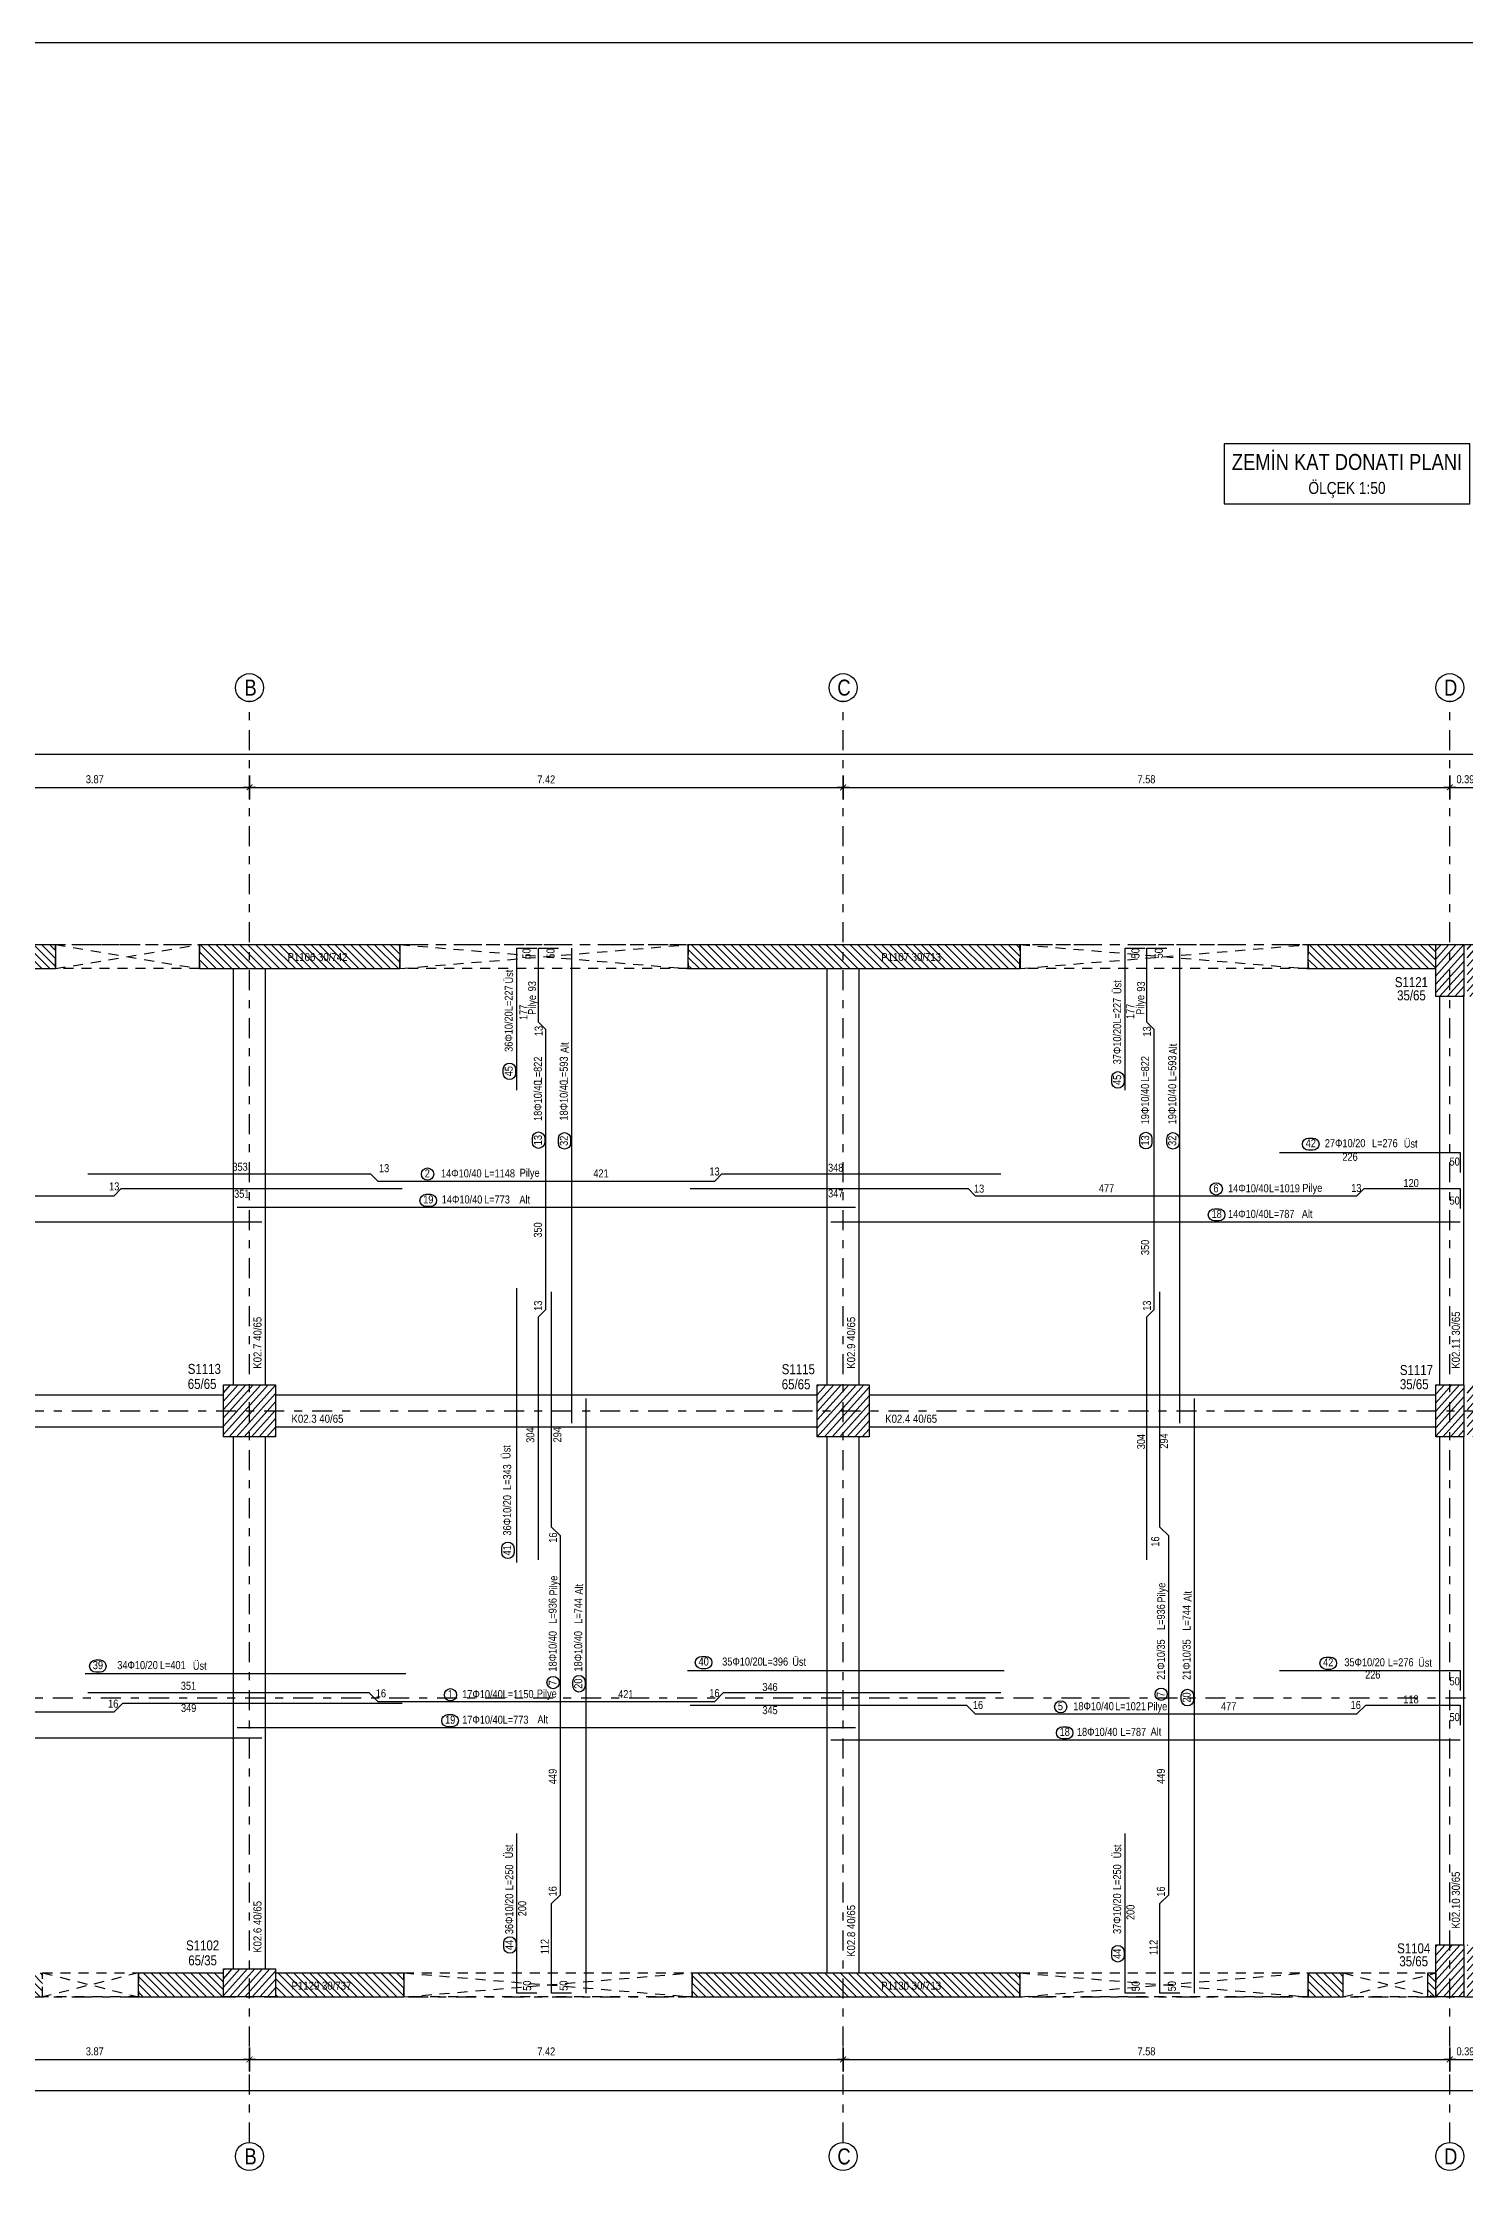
# Model space of a CAD drawing. Header units: metres. Extents: x 419734 to 420376, y 4564732 to 4565123.
# Drawn here: x 420057.03 to 420074.8, y 4565096.26 to 4565122.85 of the extents above; entities that cross this region are included whole.
import ezdxf
from ezdxf.enums import TextEntityAlignment as Align

# ---------------------------------------------------------------- set-up
doc = ezdxf.new("R2010")
doc.units = ezdxf.units.M
for name, pattern in [('CONTINUA', [0]), ('NASCOSTA', [0.375, 0.25, -0.125]), ('TRATTO-PUNTO', [1, 0.5, -0.25, 0, -0.25])]:
    doc.linetypes.add(name, pattern=pattern)
doc.layers.get('Defpoints').update_dxf_attribs({"color": 5})
for name, color, linetype in [("07-ENTITA' COPRENTE", 7, 'Continuous'), ('07-TITOLI', 4, 'CONTINUA'), ('SW_ASSI', 7, 'TRATTO-PUNTO'), ('SW_DIM', 33, 'Continuous'), ('SW_MAGRONE', 2, 'Continuous'), ('SW_SEZIONI-ARMATURA', 3, 'Continuous'), ('SW_SEZIONI_CARPENTERIA', 4, 'Continuous'), ('SW_SOTTILE_02', 1, 'Continuous'), ('SW_TESTI', 2, 'Continuous'), ('SW_TRATT_GRIGIO', 252, 'NASCOSTA'), ('SW_TRATTEGGIO_252', 252, 'Continuous'), ('SW_TXT_TESTI', 1, 'Continuous')]:
    doc.layers.add(name, color=color, linetype=linetype)
doc.styles.add('ITALFERR', font='romans.shx', dxfattribs={"width": 0.8})
doc.styles.add('SWS', font='ARIALN.TTF')
doc.dimstyles.new('DIM-SW-50_m', dxfattribs={"dimtxt": 0.1, "dimasz": 0.075, "dimexe": 0.125, "dimexo": 0.125, "dimgap": 0.05, "dimtad": 1, "dimzin": 1, "dimdsep": 46, "dimtxsty": 'SWS', "dimblk1": 'D', "dimblk2": 'D', "dimsah": 1, "dimcen": 0.0075, "dimdle": 0.0625, "dimse1": 1, "dimse2": 1, "dimclrd": 256, "dimclre": 256, "dimclrt": 256, "dimazin": 0, "dimtfac": 0.75, "dimtmove": 1, "dimatfit": 3, "dimldrblk": 'D', "dimfxl": 0.125, "dimtvp": 1.5, "dimtolj": 1, "dimtzin": 0, "dimarcsym": 0})

# ---------------------------------------------------------------- blocks, each defined once
blk = doc.blocks.new('*U369')
at = {"layer": 'SW_TESTI', "color": 3, "style": 'ITALFERR', "width": 0.8}
for tag, p in [('EVENTUALE_1', (0, -0.6)), ('EVENTUALE_2', (0, -1.25))]:
    blk.add_attdef(tag, text='', height=0.3, dxfattribs=at).set_placement(p, align=Align.CENTER)
at = {"layer": 'SW_TESTI', "color": 2, "style": 'ITALFERR', "width": 0.8}
blk.add_attdef('EVENTUALE_3', text='', height=0.3, dxfattribs=at).set_placement((0, -1.9), align=Align.CENTER)
at = {"color": 255}
blk.add_wipeout([(-3.067, 1.5), (-3.067, 0), (3.067, 0), (3.067, 1.5)], dxfattribs=at).dxf.layer = "07-ENTITA' COPRENTE"
at = {"layer": 'SW_SOTTILE_02', "ltscale": 0.02}
blk.add_lwpolyline([(-3.067, 0), (3.067, 0), (3.067, 1.5), (-3.067, 1.5)], close=True, dxfattribs=at)
at = {"layer": 'SW_TESTI', "color": 3, "style": 'ITALFERR', "width": 0.8}
blk.add_attdef('TITOLO', text='', height=0.4, dxfattribs=at).set_placement((0, 0.85), align=Align.CENTER)
at = {"layer": 'SW_TESTI', "color": 2, "style": 'ITALFERR', "width": 0.8}
blk.add_attdef('SCALA', text='', height=0.3, dxfattribs=at).set_placement((0, 0.25), align=Align.CENTER)
blk = doc.blocks.new('D')
for p, q in [((-1, 0), (1, 0)), ((0, 2), (0, -2))]:
    blk.add_line(p, q)
at = {"const_width": 0.141}
blk.add_lwpolyline([(0.48, 0.48), (-0.48, -0.48)], dxfattribs=at)
blk = doc.blocks.new('*D860')
at = {"layer": 'Defpoints', "color": 0, "ltscale": 0.5, "transparency": 16777216}
for p in [(420055.747, 4565097.647), (420059.612, 4565097.647), (420059.612, 4565097.647)]:
    blk.add_point(p, dxfattribs=at)
at = {"layer": 'SW_DIM', "lineweight": -2, "ltscale": 0.5, "transparency": 16777216}
blk.add_line((420055.822, 4565097.647), (420059.537, 4565097.647), dxfattribs=at)
at = {"layer": 'SW_DIM', "lineweight": -2, "ltscale": 0.5, "transparency": 16777216, "xscale": 0.075, "yscale": 0.075, "zscale": 0.075, "rotation": 180}
blk.add_blockref('D', (420055.747, 4565097.647), dxfattribs=at)
at = {"layer": 'SW_DIM', "lineweight": -2, "ltscale": 0.5, "transparency": 16777216, "xscale": 0.075, "yscale": 0.075, "zscale": 0.075}
blk.add_blockref('D', (420059.612, 4565097.647), dxfattribs=at)
at = {"layer": 'SW_DIM', "ltscale": 0.5, "transparency": 16777216, "insert": (420057.679, 4565097.748), "char_height": 0.1, "attachment_point": 5, "style": 'SWS'}
blk.add_mtext('\\A1;3.87', dxfattribs=at)
blk = doc.blocks.new('*D861')
at = {"layer": 'Defpoints', "color": 0, "ltscale": 0.5, "transparency": 16777216}
for p in [(420059.612, 4565097.647), (420067.029, 4565097.647), (420067.029, 4565097.647)]:
    blk.add_point(p, dxfattribs=at)
at = {"layer": 'SW_DIM', "lineweight": -2, "ltscale": 0.5, "transparency": 16777216}
blk.add_line((420059.687, 4565097.647), (420066.954, 4565097.647), dxfattribs=at)
at = {"layer": 'SW_DIM', "lineweight": -2, "ltscale": 0.5, "transparency": 16777216, "xscale": 0.075, "yscale": 0.075, "zscale": 0.075, "rotation": 180}
blk.add_blockref('D', (420059.612, 4565097.647), dxfattribs=at)
at = {"layer": 'SW_DIM', "lineweight": -2, "ltscale": 0.5, "transparency": 16777216, "xscale": 0.075, "yscale": 0.075, "zscale": 0.075}
blk.add_blockref('D', (420067.029, 4565097.647), dxfattribs=at)
at = {"layer": 'SW_DIM', "ltscale": 0.5, "transparency": 16777216, "insert": (420063.32, 4565097.747), "char_height": 0.1, "attachment_point": 5, "style": 'SWS'}
blk.add_mtext('\\A1;7.42', dxfattribs=at)
blk = doc.blocks.new('*D862')
at = {"layer": 'Defpoints', "color": 0, "ltscale": 0.5, "transparency": 16777216}
for p in [(420067.029, 4565097.647), (420074.609, 4565097.647), (420074.609, 4565097.647)]:
    blk.add_point(p, dxfattribs=at)
at = {"layer": 'SW_DIM', "lineweight": -2, "ltscale": 0.5, "transparency": 16777216}
blk.add_line((420067.104, 4565097.647), (420074.534, 4565097.647), dxfattribs=at)
at = {"layer": 'SW_DIM', "lineweight": -2, "ltscale": 0.5, "transparency": 16777216, "xscale": 0.075, "yscale": 0.075, "zscale": 0.075, "rotation": 180}
blk.add_blockref('D', (420067.029, 4565097.647), dxfattribs=at)
at = {"layer": 'SW_DIM', "lineweight": -2, "ltscale": 0.5, "transparency": 16777216, "xscale": 0.075, "yscale": 0.075, "zscale": 0.075}
blk.add_blockref('D', (420074.609, 4565097.647), dxfattribs=at)
at = {"layer": 'SW_DIM', "ltscale": 0.5, "transparency": 16777216, "insert": (420070.819, 4565097.748), "char_height": 0.1, "attachment_point": 5, "style": 'SWS'}
blk.add_mtext('\\A1;7.58', dxfattribs=at)
blk = doc.blocks.new('*D863')
at = {"layer": 'Defpoints', "color": 0, "ltscale": 0.5, "transparency": 16777216}
for p in [(420074.609, 4565097.647), (420074.999, 4565097.647), (420074.999, 4565097.647)]:
    blk.add_point(p, dxfattribs=at)
at = {"layer": 'SW_DIM', "lineweight": -2, "ltscale": 0.5, "transparency": 16777216}
blk.add_line((420074.684, 4565097.647), (420074.924, 4565097.647), dxfattribs=at)
at = {"layer": 'SW_DIM', "lineweight": -2, "ltscale": 0.5, "transparency": 16777216, "xscale": 0.075, "yscale": 0.075, "zscale": 0.075, "rotation": 180}
blk.add_blockref('D', (420074.609, 4565097.647), dxfattribs=at)
at = {"layer": 'SW_DIM', "lineweight": -2, "ltscale": 0.5, "transparency": 16777216, "xscale": 0.075, "yscale": 0.075, "zscale": 0.075}
blk.add_blockref('D', (420074.999, 4565097.647), dxfattribs=at)
at = {"layer": 'SW_DIM', "ltscale": 0.5, "transparency": 16777216, "insert": (420074.804, 4565097.748), "char_height": 0.1, "attachment_point": 5, "style": 'SWS'}
blk.add_mtext('\\A1;0.39', dxfattribs=at)
blk = doc.blocks.new('*D869')
at = {"layer": 'Defpoints', "color": 0, "ltscale": 0.5, "transparency": 16777216}
for p in [(420051.656, 4565097.647), (420100.129, 4565097.647), (420051.656, 4565097.253)]:
    blk.add_point(p, dxfattribs=at)
at = {"layer": 'SW_DIM', "lineweight": -2, "ltscale": 0.5, "transparency": 16777216}
blk.add_line((420100.054, 4565097.253), (420051.731, 4565097.253), dxfattribs=at)
at = {"layer": 'SW_DIM', "lineweight": -2, "ltscale": 0.5, "transparency": 16777216, "xscale": 0.075, "yscale": 0.075, "zscale": 0.075, "rotation": 180}
blk.add_blockref('D', (420051.656, 4565097.253), dxfattribs=at)
at = {"layer": 'SW_DIM', "lineweight": -2, "ltscale": 0.5, "transparency": 16777216, "xscale": 0.075, "yscale": 0.075, "zscale": 0.075}
blk.add_blockref('D', (420100.129, 4565097.253), dxfattribs=at)
at = {"layer": 'SW_DIM', "ltscale": 0.5, "transparency": 16777216, "insert": (420075.893, 4565097.354), "char_height": 0.1, "attachment_point": 5, "style": 'SWS'}
blk.add_mtext('\\A1;48.47', dxfattribs=at)
blk = doc.blocks.new('*D874')
at = {"layer": 'Defpoints', "color": 0, "ltscale": 0.5, "transparency": 16777216}
for p in [(420059.612, 4565113.544), (420059.612, 4565113.06), (420055.747, 4565111.579)]:
    blk.add_point(p, dxfattribs=at)
at = {"layer": 'SW_DIM', "lineweight": -2, "ltscale": 0.5, "transparency": 16777216}
blk.add_line((420055.822, 4565113.544), (420059.537, 4565113.544), dxfattribs=at)
at = {"layer": 'SW_DIM', "lineweight": -2, "ltscale": 0.5, "transparency": 16777216, "xscale": 0.075, "yscale": 0.075, "zscale": 0.075, "rotation": 180}
blk.add_blockref('D', (420055.747, 4565113.544), dxfattribs=at)
at = {"layer": 'SW_DIM', "lineweight": -2, "ltscale": 0.5, "transparency": 16777216, "xscale": 0.075, "yscale": 0.075, "zscale": 0.075}
blk.add_blockref('D', (420059.612, 4565113.544), dxfattribs=at)
at = {"layer": 'SW_DIM', "ltscale": 0.5, "transparency": 16777216, "insert": (420057.679, 4565113.645), "char_height": 0.1, "attachment_point": 5, "style": 'SWS'}
blk.add_mtext('\\A1;3.87', dxfattribs=at)
blk = doc.blocks.new('*D875')
at = {"layer": 'Defpoints', "color": 0, "ltscale": 0.5, "transparency": 16777216}
for p in [(420067.029, 4565113.544), (420059.612, 4565113.06), (420067.029, 4565113.108)]:
    blk.add_point(p, dxfattribs=at)
at = {"layer": 'SW_DIM', "lineweight": -2, "ltscale": 0.5, "transparency": 16777216}
blk.add_line((420059.687, 4565113.544), (420066.954, 4565113.544), dxfattribs=at)
at = {"layer": 'SW_DIM', "lineweight": -2, "ltscale": 0.5, "transparency": 16777216, "xscale": 0.075, "yscale": 0.075, "zscale": 0.075, "rotation": 180}
blk.add_blockref('D', (420059.612, 4565113.544), dxfattribs=at)
at = {"layer": 'SW_DIM', "lineweight": -2, "ltscale": 0.5, "transparency": 16777216, "xscale": 0.075, "yscale": 0.075, "zscale": 0.075}
blk.add_blockref('D', (420067.029, 4565113.544), dxfattribs=at)
at = {"layer": 'SW_DIM', "ltscale": 0.5, "transparency": 16777216, "insert": (420063.32, 4565113.644), "char_height": 0.1, "attachment_point": 5, "style": 'SWS'}
blk.add_mtext('\\A1;7.42', dxfattribs=at)
blk = doc.blocks.new('*D876')
at = {"layer": 'Defpoints', "color": 0, "ltscale": 0.5, "transparency": 16777216}
for p in [(420074.609, 4565113.544), (420067.029, 4565113.108), (420074.609, 4565113.116)]:
    blk.add_point(p, dxfattribs=at)
at = {"layer": 'SW_DIM', "lineweight": -2, "ltscale": 0.5, "transparency": 16777216}
blk.add_line((420067.104, 4565113.544), (420074.534, 4565113.544), dxfattribs=at)
at = {"layer": 'SW_DIM', "lineweight": -2, "ltscale": 0.5, "transparency": 16777216, "xscale": 0.075, "yscale": 0.075, "zscale": 0.075, "rotation": 180}
blk.add_blockref('D', (420067.029, 4565113.544), dxfattribs=at)
at = {"layer": 'SW_DIM', "lineweight": -2, "ltscale": 0.5, "transparency": 16777216, "xscale": 0.075, "yscale": 0.075, "zscale": 0.075}
blk.add_blockref('D', (420074.609, 4565113.544), dxfattribs=at)
at = {"layer": 'SW_DIM', "ltscale": 0.5, "transparency": 16777216, "insert": (420070.819, 4565113.645), "char_height": 0.1, "attachment_point": 5, "style": 'SWS'}
blk.add_mtext('\\A1;7.58', dxfattribs=at)
blk = doc.blocks.new('*D877')
at = {"layer": 'Defpoints', "color": 0, "ltscale": 0.5, "transparency": 16777216}
for p in [(420074.999, 4565113.544), (420074.609, 4565113.116), (420074.999, 4565113.131)]:
    blk.add_point(p, dxfattribs=at)
at = {"layer": 'SW_DIM', "lineweight": -2, "ltscale": 0.5, "transparency": 16777216}
blk.add_line((420074.684, 4565113.544), (420074.924, 4565113.544), dxfattribs=at)
at = {"layer": 'SW_DIM', "lineweight": -2, "ltscale": 0.5, "transparency": 16777216, "xscale": 0.075, "yscale": 0.075, "zscale": 0.075, "rotation": 180}
blk.add_blockref('D', (420074.609, 4565113.544), dxfattribs=at)
at = {"layer": 'SW_DIM', "lineweight": -2, "ltscale": 0.5, "transparency": 16777216, "xscale": 0.075, "yscale": 0.075, "zscale": 0.075}
blk.add_blockref('D', (420074.999, 4565113.544), dxfattribs=at)
at = {"layer": 'SW_DIM', "ltscale": 0.5, "transparency": 16777216, "insert": (420074.804, 4565113.645), "char_height": 0.1, "attachment_point": 5, "style": 'SWS'}
blk.add_mtext('\\A1;0.39', dxfattribs=at)
blk = doc.blocks.new('*D883')
at = {"layer": 'Defpoints', "color": 0, "ltscale": 0.5, "transparency": 16777216}
for p in [(420051.656, 4565113.957), (420051.656, 4565113.271), (420100.129, 4565113.271)]:
    blk.add_point(p, dxfattribs=at)
at = {"layer": 'SW_DIM', "lineweight": -2, "ltscale": 0.5, "transparency": 16777216}
blk.add_line((420100.054, 4565113.957), (420051.731, 4565113.957), dxfattribs=at)
at = {"layer": 'SW_DIM', "lineweight": -2, "ltscale": 0.5, "transparency": 16777216, "xscale": 0.075, "yscale": 0.075, "zscale": 0.075, "rotation": 180}
blk.add_blockref('D', (420051.656, 4565113.957), dxfattribs=at)
at = {"layer": 'SW_DIM', "lineweight": -2, "ltscale": 0.5, "transparency": 16777216, "xscale": 0.075, "yscale": 0.075, "zscale": 0.075}
blk.add_blockref('D', (420100.129, 4565113.957), dxfattribs=at)
at = {"layer": 'SW_DIM', "ltscale": 0.5, "transparency": 16777216, "insert": (420075.893, 4565114.058), "char_height": 0.1, "attachment_point": 5, "style": 'SWS'}
blk.add_mtext('\\A1;48.47', dxfattribs=at)

msp = doc.modelspace()

# ---------------------------------------------------------------- hatches: boundary and pattern name
at = {"layer": 'SW_TRATTEGGIO_252'}
h = msp.add_hatch(dxfattribs=at)
h.set_pattern_fill('_USER', color=256, scale=0.07, angle=228, pattern_type=0)
h.set_pattern_definition([(228, (420023.831146, 4565253.75507), (0.052020138, -0.046839142), [])])
h.paths.add_polyline_path([(420052.00641, 4565106.07883), (420051.65641, 4565106.07883), (420051.65641, 4565105.42883), (420052.00641, 4565105.42883)])
h.paths.add_polyline_path([(420059.28667, 4565105.42883), (420059.93667, 4565105.42883), (420059.93667, 4565106.07883), (420059.28667, 4565106.07883)])
h.paths.add_polyline_path([(420067.35409, 4565106.07883), (420066.70409, 4565106.07883), (420066.70409, 4565105.42883), (420067.35409, 4565105.42883)])
h.paths.add_polyline_path([(420074.78413, 4565106.07883), (420074.43413, 4565106.07883), (420074.43413, 4565105.42883), (420074.78413, 4565105.42883)])
h.paths.add_polyline_path([(420074.82413, 4565105.42883), (420075.17413, 4565105.42883), (420075.17413, 4565106.07883), (420074.82413, 4565106.07883)])
h.paths.add_polyline_path([(420075.17413, 4565111.57883), (420074.82413, 4565111.57883), (420074.82413, 4565110.92883), (420075.17413, 4565110.92883)])
h.paths.add_polyline_path([(420074.43413, 4565110.92883), (420074.78413, 4565110.92883), (420074.78413, 4565111.57883), (420074.43413, 4565111.57883)])
h.paths.add_polyline_path([(420075.17413, 4565099.07883), (420074.82413, 4565099.07883), (420074.82413, 4565098.42883), (420075.17413, 4565098.42883)])
h.paths.add_polyline_path([(420074.78413, 4565099.07883), (420074.43413, 4565099.07883), (420074.43413, 4565098.42883), (420074.78413, 4565098.42883)])
h.paths.add_polyline_path([(420059.93667, 4565098.77883), (420059.28667, 4565098.77883), (420059.28667, 4565098.42883), (420059.93667, 4565098.42883)])
h.paths.add_polyline_path([(420081.25413, 4565098.77883), (420080.60413, 4565098.77883), (420080.60413, 4565098.42883), (420081.25413, 4565098.42883)])
h = msp.add_hatch(dxfattribs=at)
h.set_pattern_fill('_USER', color=256, scale=0.07, angle=135, pattern_type=0)
h.set_pattern_definition([(135, (420023.831146, 4565253.75507), (-0.049497475, -0.049497475), [])])
h.paths.add_polyline_path([(420095.67913, 4565111.27883), (420096.55413, 4565111.27883), (420096.55413, 4565111.57883), (420095.27934, 4565111.57883), (420094.50413, 4565111.57883), (420094.50413, 4565111.27883), (420095.27934, 4565111.27883), (420095.37913, 4565111.27883), (420095.37913, 4565105.77883), (420091.12913, 4565105.77883), (420091.12913, 4565111.27883), (420092.10413, 4565111.27883), (420092.10413, 4565111.57883), (420090.72934, 4565111.57883), (420089.95413, 4565111.57883), (420089.95413, 4565111.27883), (420090.72934, 4565111.27883), (420090.82913, 4565111.27883), (420090.82913, 4565105.77883), (420086.57913, 4565105.77883), (420086.57913, 4565111.27883), (420087.55413, 4565111.27883), (420087.55413, 4565111.57883), (420086.17934, 4565111.57883), (420084.90413, 4565111.57883), (420084.90413, 4565111.27883), (420086.17934, 4565111.27883), (420086.27913, 4565111.27883), (420086.27913, 4565105.77883), (420081.02913, 4565105.77883), (420081.02913, 4565111.27883), (420082.50413, 4565111.27883), (420082.50413, 4565111.57883), (420080.62934, 4565111.57883), (420080.32913, 4565111.57883), (420080.32913, 4565111.27883), (420080.62934, 4565111.27883), (420080.72913, 4565111.27883), (420080.72913, 4565105.47883), (420086.57913, 4565105.47883), (420090.82913, 4565105.47883), (420091.12913, 4565105.47883), (420095.67913, 4565105.47883)])
h.paths.add_polyline_path([(420100.12913, 4565111.57883), (420098.95413, 4565111.57883), (420098.95413, 4565111.27883), (420099.82913, 4565111.27883), (420099.82913, 4565109.27883), (420100.12913, 4565109.27883)])
h.paths.add_polyline_path([(420100.12913, 4565106.07883), (420100.12913, 4565108.07883), (420099.82913, 4565108.07883), (420099.82913, 4565106.07883), (420099.82913, 4565101.92883), (420100.12913, 4565101.92883)])
h.paths.add_polyline_path([(420100.12913, 4565100.72883), (420099.82913, 4565100.72883), (420099.82913, 4565098.72883), (420099.32913, 4565098.72883), (420099.32913, 4565098.42883), (420100.12913, 4565098.42883)])
h.paths.add_polyline_path([(420096.92913, 4565098.72883), (420095.27934, 4565098.72883), (420094.02913, 4565098.72883), (420094.02913, 4565098.42883), (420095.27934, 4565098.42883), (420096.92913, 4565098.42883)])
h.paths.add_polyline_path([(420091.62913, 4565098.72883), (420090.72934, 4565098.72883), (420089.32913, 4565098.72883), (420089.32913, 4565098.42883), (420090.72934, 4565098.42883), (420091.62913, 4565098.42883)])
h.paths.add_polyline_path([(420088.12913, 4565098.72883), (420086.17934, 4565098.72883), (420085.87913, 4565098.72883), (420085.87913, 4565098.42883), (420086.17934, 4565098.42883), (420088.12913, 4565098.42883)])
h.paths.add_polyline_path([(420083.47913, 4565098.72883), (420082.82913, 4565098.72883), (420082.82913, 4565098.42883), (420083.47913, 4565098.42883)])
h.paths.add_polyline_path([(420081.62913, 4565098.72883), (420081.25413, 4565098.72883), (420081.25413, 4565098.42883), (420081.62913, 4565098.42883)])
h.paths.add_polyline_path([(420080.60413, 4565098.72883), (420080.32913, 4565098.72883), (420080.32913, 4565098.42883), (420080.60413, 4565098.42883)])
h.paths.add_polyline_path([(420077.92913, 4565098.72883), (420076.65313, 4565098.72883), (420076.65313, 4565098.42883), (420077.92913, 4565098.42883)])
h.paths.add_polyline_path([(420075.45313, 4565098.72883), (420075.17413, 4565098.72883), (420075.17413, 4565098.42883), (420075.45313, 4565098.42883)])
h.paths.add_polyline_path([(420074.43413, 4565098.72883), (420074.33413, 4565098.72883), (420074.33413, 4565098.42883), (420074.43413, 4565098.42883)])
h.paths.add_polyline_path([(420073.27413, 4565098.72883), (420072.8399, 4565098.72883), (420072.8399, 4565098.42883), (420073.27413, 4565098.42883)])
h.paths.add_polyline_path([(420069.2359, 4565098.72883), (420067.3043, 4565098.72883), (420065.14347, 4565098.72883), (420065.14347, 4565098.42883), (420067.3043, 4565098.42883), (420069.2359, 4565098.42883)])
h.paths.add_polyline_path([(420061.53947, 4565098.72883), (420059.93667, 4565098.72883), (420059.93667, 4565098.42883), (420061.53947, 4565098.42883)])
h.paths.add_polyline_path([(420059.28667, 4565098.72883), (420058.22675, 4565098.72883), (420058.22675, 4565098.42883), (420059.28667, 4565098.42883)])
h.paths.add_polyline_path([(420057.02675, 4565098.72883), (420056.02175, 4565098.72883), (420054.85641, 4565098.72883), (420054.85641, 4565098.42883), (420056.02175, 4565098.42883), (420057.02675, 4565098.42883)])
h.paths.add_polyline_path([(420052.45641, 4565098.72883), (420051.95641, 4565098.72883), (420051.95641, 4565100.72883), (420051.65641, 4565100.72883), (420051.65641, 4565098.42883), (420052.45641, 4565098.42883)])
h.paths.add_polyline_path([(420051.95641, 4565105.42883), (420051.65641, 4565105.42883), (420051.65641, 4565101.92883), (420051.95641, 4565101.92883)])
h.paths.add_polyline_path([(420051.95641, 4565108.07883), (420051.65641, 4565108.07883), (420051.65641, 4565106.07883), (420051.95641, 4565106.07883)])
h.paths.add_polyline_path([(420054.93641, 4565111.57883), (420051.65641, 4565111.57883), (420051.65641, 4565109.27883), (420051.95641, 4565109.27883), (420051.95641, 4565111.27883), (420054.93641, 4565111.27883)])
h.paths.add_polyline_path([(420057.18667, 4565111.57883), (420056.13641, 4565111.57883), (420056.13641, 4565111.27883), (420057.18667, 4565111.27883)])
h.paths.add_polyline_path([(420061.48967, 4565111.57883), (420059.88688, 4565111.57883), (420058.98667, 4565111.57883), (420058.98667, 4565111.27883), (420059.88688, 4565111.27883), (420061.48967, 4565111.27883)])
h.paths.add_polyline_path([(420069.2399, 4565111.57883), (420067.30409, 4565111.57883), (420065.09367, 4565111.57883), (420065.09367, 4565111.27883), (420067.30409, 4565111.27883), (420069.2399, 4565111.27883)])
h.paths.add_polyline_path([(420074.43413, 4565111.57883), (420072.8399, 4565111.57883), (420072.8399, 4565111.27883), (420074.43413, 4565111.27883)])
h.paths.add_polyline_path([(420076.07913, 4565111.57883), (420075.17413, 4565111.57883), (420075.17413, 4565111.27883), (420076.07913, 4565111.27883)])
h.paths.add_polyline_path([(420077.92913, 4565111.57883), (420077.27913, 4565111.57883), (420077.27913, 4565111.27883), (420077.92913, 4565111.27883)])
h.paths.add_polyline_path([(420056.13641, 4565111.57883), (420056.02175, 4565111.57883), (420056.02175, 4565111.27883), (420056.13641, 4565111.27883)])

# ---------------------------------------------------------------- linework, layer by layer
msp.add_line((419805.79921, 4565122.85209), (420103.04921, 4565122.85209))
at = {"layer": 'SW_ASSI', "ltscale": 0.5}
for points in [[(420059.61167, 4565096.60991), (420059.61167, 4565114.61539)], [(420067.02909, 4565096.60991), (420067.02909, 4565114.61539)], [(420074.60913, 4565096.60991), (420074.60913, 4565114.61539)], [(420046.59444, 4565111.57883), (420101.08148, 4565111.57883)], [(420046.59444, 4565105.75383), (420101.08148, 4565105.75383)], [(420046.59444, 4565098.42883), (420101.08148, 4565098.42883)]]:
    msp.add_lwpolyline(points, dxfattribs=at)
at = {"layer": 'SW_ASSI', "color": 8, "ltscale": 0.5}
msp.add_lwpolyline([(420051.15641, 4565102.16633), (420100.62913, 4565102.16633)], dxfattribs=at)
at = {"layer": 'SW_MAGRONE'}
for points in [[(420056.02175, 4565111.57883), (420057.18667, 4565111.57883)], [(420057.18667, 4565111.57883), (420057.18667, 4565111.27883)], [(420058.98667, 4565111.57883), (420061.48967, 4565111.57883)], [(420058.98667, 4565111.27883), (420058.98667, 4565111.57883)], [(420061.48967, 4565111.57883), (420061.48967, 4565111.27883)], [(420065.09367, 4565111.57883), (420069.2399, 4565111.57883)], [(420065.09367, 4565111.27883), (420065.09367, 4565111.57883)], [(420069.2399, 4565111.57883), (420069.2399, 4565111.27883)], [(420072.8399, 4565111.57883), (420074.43413, 4565111.57883)], [(420072.8399, 4565111.27883), (420072.8399, 4565111.57883)], [(420056.02175, 4565111.27883), (420057.18667, 4565111.27883)], [(420058.98667, 4565111.27883), (420061.48967, 4565111.27883)], [(420059.41167, 4565106.07883), (420059.41167, 4565111.27883)], [(420059.81167, 4565106.07883), (420059.81167, 4565111.27883)], [(420065.09367, 4565111.27883), (420069.2399, 4565111.27883)], [(420066.82909, 4565106.07883), (420066.82909, 4565111.27883)], [(420067.22909, 4565106.07883), (420067.22909, 4565111.27883)], [(420072.8399, 4565111.27883), (420074.43413, 4565111.27883)], [(420074.48413, 4565106.07883), (420074.48413, 4565110.92883)], [(420074.78413, 4565106.07883), (420074.78413, 4565110.92883)], [(420052.00641, 4565105.95383), (420059.28667, 4565105.95383)], [(420059.93667, 4565105.95383), (420066.70409, 4565105.95383)], [(420067.35409, 4565105.95383), (420074.43413, 4565105.95383)], [(420052.00641, 4565105.55383), (420059.28667, 4565105.55383)], [(420059.41167, 4565098.77883), (420059.41167, 4565105.42883)], [(420059.81167, 4565098.77883), (420059.81167, 4565105.42883)], [(420059.93667, 4565105.55383), (420066.70409, 4565105.55383)], [(420066.82909, 4565098.72883), (420066.82909, 4565105.42883)], [(420067.22909, 4565098.72883), (420067.22909, 4565105.42883)], [(420067.35409, 4565105.55383), (420074.43413, 4565105.55383)], [(420074.48413, 4565099.07883), (420074.48413, 4565105.42883)], [(420074.78413, 4565099.07883), (420074.78413, 4565105.42883)], [(420058.22675, 4565098.72883), (420059.28667, 4565098.72883)], [(420058.22675, 4565098.42883), (420058.22675, 4565098.72883)], [(420059.93667, 4565098.72883), (420061.53947, 4565098.72883)], [(420061.53947, 4565098.72883), (420061.53947, 4565098.42883)], [(420065.14347, 4565098.72883), (420069.2359, 4565098.72883)], [(420065.14347, 4565098.42883), (420065.14347, 4565098.72883)], [(420069.2359, 4565098.72883), (420069.2359, 4565098.42883)], [(420072.8399, 4565098.72883), (420073.27413, 4565098.72883)], [(420072.8399, 4565098.42883), (420072.8399, 4565098.72883)], [(420073.27413, 4565098.72883), (420073.27413, 4565098.42883)], [(420074.33413, 4565098.72883), (420074.43413, 4565098.72883)], [(420074.33413, 4565098.42883), (420074.33413, 4565098.72883)], [(420058.22675, 4565098.42883), (420059.28667, 4565098.42883)], [(420059.93667, 4565098.42883), (420061.53947, 4565098.42883)], [(420065.14347, 4565098.42883), (420069.2359, 4565098.42883)], [(420072.8399, 4565098.42883), (420073.27413, 4565098.42883)], [(420074.33413, 4565098.42883), (420074.43413, 4565098.42883)]]:
    msp.add_lwpolyline(points, dxfattribs=at)
at = {"layer": 'SW_SEZIONI-ARMATURA'}
for points in [[(420062.95358, 4565109.76008), (420062.95358, 4565111.53383), (420063.20358, 4565111.53383)], [(420063.22338, 4565103.89258), (420063.22338, 4565106.92883), (420063.31338, 4565107.01883), (420063.31338, 4565110.51811), (420063.22338, 4565110.60811), (420063.22338, 4565111.53383), (420063.47338, 4565111.53383)], [(420063.63738, 4565105.59883), (420063.63738, 4565111.53383)], [(420070.55356, 4565109.76008), (420070.55356, 4565111.53383), (420070.80356, 4565111.53383)], [(420070.82336, 4565103.89258), (420070.82336, 4565106.92883), (420070.91336, 4565107.01883), (420070.91336, 4565110.51811), (420070.82336, 4565110.60811), (420070.82336, 4565111.53383), (420071.07336, 4565111.53383)], [(420071.23736, 4565105.59883), (420071.23736, 4565111.53383)], [(420072.48287, 4565108.98313), (420074.73913, 4565108.98313), (420074.73913, 4565108.73313)], [(420051.70141, 4565108.28033), (420051.70141, 4565108.53033), (420052.93145, 4565108.53033), (420053.02145, 4565108.44033), (420057.92062, 4565108.44033), (420058.01062, 4565108.53033), (420061.52103, 4565108.53033)], [(420057.59285, 4565108.71333), (420061.12515, 4565108.71333), (420061.21515, 4565108.62333), (420065.42561, 4565108.62333), (420065.51561, 4565108.71333), (420068.99785, 4565108.71333)], [(420065.11974, 4565108.53033), (420068.5901, 4565108.53033), (420068.6801, 4565108.44033), (420073.4477, 4565108.44033), (420073.5377, 4565108.53033), (420074.73913, 4565108.53033), (420074.73913, 4565108.28033)], [(420059.45667, 4565108.29933), (420067.18409, 4565108.29933)], [(420051.70141, 4565108.11633), (420059.76667, 4565108.11633)], [(420066.87409, 4565108.11633), (420074.73913, 4565108.11633)], [(420062.95358, 4565103.85758), (420062.95358, 4565107.28508)], [(420063.63638, 4565098.47383), (420063.38638, 4565098.47383), (420063.38638, 4565099.59383), (420063.49638, 4565099.70383), (420063.49638, 4565104.18883), (420063.38638, 4565104.29883), (420063.38638, 4565107.24008)], [(420071.23636, 4565098.47383), (420070.98636, 4565098.47383), (420070.98636, 4565099.59383), (420071.09636, 4565099.70383), (420071.09636, 4565104.18883), (420070.98636, 4565104.29883), (420070.98636, 4565107.24008)], [(420063.82038, 4565098.47383), (420063.82038, 4565105.90883)], [(420071.42036, 4565098.47383), (420071.42036, 4565105.90883)], [(420057.55785, 4565102.47063), (420061.56603, 4565102.47063)], [(420065.08474, 4565102.50813), (420069.04285, 4565102.50813)], [(420072.48287, 4565102.50813), (420074.73913, 4565102.50813), (420074.73913, 4565102.25813)], [(420057.59285, 4565102.23083), (420061.10515, 4565102.23083), (420061.21515, 4565102.12083), (420065.42561, 4565102.12083), (420065.53561, 4565102.23083), (420068.99785, 4565102.23083)], [(420051.70141, 4565101.85033), (420051.70141, 4565102.10033), (420052.91145, 4565102.10033), (420053.02145, 4565101.99033), (420057.92062, 4565101.99033), (420058.03062, 4565102.10033), (420061.52103, 4565102.10033)], [(420065.11974, 4565102.07533), (420068.5701, 4565102.07533), (420068.6801, 4565101.96533), (420073.4477, 4565101.96533), (420073.5577, 4565102.07533), (420074.73913, 4565102.07533), (420074.73913, 4565101.82533)], [(420051.70141, 4565101.66633), (420059.76667, 4565101.66633)], [(420059.45667, 4565101.79683), (420067.18409, 4565101.79683)], [(420066.87409, 4565101.64133), (420074.73913, 4565101.64133)], [(420063.20358, 4565098.47383), (420062.95358, 4565098.47383), (420062.95358, 4565100.47008)], [(420070.80356, 4565098.47383), (420070.55356, 4565098.47383), (420070.55356, 4565100.47008)]]:
    msp.add_lwpolyline(points, dxfattribs=at)
at = {"layer": 'SW_SEZIONI_CARPENTERIA'}
for points in [[(420074.43413, 4565110.92883), (420074.43413, 4565111.57883)], [(420074.43413, 4565111.57883), (420074.78413, 4565111.57883)], [(420074.78413, 4565111.57883), (420074.78413, 4565110.92883)], [(420074.78413, 4565110.92883), (420074.43413, 4565110.92883)], [(420059.28667, 4565106.07883), (420059.93667, 4565106.07883)], [(420059.28667, 4565105.42883), (420059.28667, 4565106.07883)], [(420059.93667, 4565106.07883), (420059.93667, 4565105.42883)], [(420066.70409, 4565106.07883), (420067.35409, 4565106.07883)], [(420066.70409, 4565105.42883), (420066.70409, 4565106.07883)], [(420067.35409, 4565106.07883), (420067.35409, 4565105.42883)], [(420074.43413, 4565105.42883), (420074.43413, 4565106.07883)], [(420074.43413, 4565106.07883), (420074.78413, 4565106.07883)], [(420074.78413, 4565106.07883), (420074.78413, 4565105.42883)], [(420059.93667, 4565105.42883), (420059.28667, 4565105.42883)], [(420067.35409, 4565105.42883), (420066.70409, 4565105.42883)], [(420074.78413, 4565105.42883), (420074.43413, 4565105.42883)], [(420074.43413, 4565098.42883), (420074.43413, 4565099.07883)], [(420074.43413, 4565099.07883), (420074.78413, 4565099.07883)], [(420074.78413, 4565099.07883), (420074.78413, 4565098.42883)], [(420059.28667, 4565098.42883), (420059.28667, 4565098.77883)], [(420059.28667, 4565098.77883), (420059.93667, 4565098.77883)], [(420059.93667, 4565098.77883), (420059.93667, 4565098.42883)], [(420059.93667, 4565098.42883), (420059.28667, 4565098.42883)], [(420074.78413, 4565098.42883), (420074.43413, 4565098.42883)]]:
    msp.add_lwpolyline(points, dxfattribs=at)
at = {"layer": 'SW_TRATT_GRIGIO', "ltscale": 0.5}
for points in [[(420057.18667, 4565111.27883), (420058.98667, 4565111.57883)], [(420057.18667, 4565111.57883), (420058.98667, 4565111.27883)], [(420061.48967, 4565111.27883), (420065.09367, 4565111.57883)], [(420061.48967, 4565111.57883), (420065.09367, 4565111.27883)], [(420069.2359, 4565111.27883), (420072.8399, 4565111.57883)], [(420069.2359, 4565111.57883), (420072.8399, 4565111.27883)], [(420058.22675, 4565098.72883), (420057.02675, 4565098.42883)], [(420057.02675, 4565098.72883), (420058.22675, 4565098.42883)], [(420061.53947, 4565098.42883), (420065.14347, 4565098.72883)], [(420061.53947, 4565098.72883), (420065.14347, 4565098.42883)], [(420069.2359, 4565098.42883), (420072.8399, 4565098.72883)], [(420069.2359, 4565098.72883), (420072.8399, 4565098.42883)], [(420073.27463, 4565098.42883), (420074.43413, 4565098.72883)], [(420073.27463, 4565098.72883), (420074.43413, 4565098.42883)]]:
    msp.add_lwpolyline(points, dxfattribs=at)
for points in [[(420057.18667, 4565111.57883), (420058.98667, 4565111.57883), (420058.98667, 4565111.27883), (420057.18667, 4565111.27883)], [(420061.48967, 4565111.57883), (420065.09367, 4565111.57883), (420065.09367, 4565111.27883), (420061.48967, 4565111.27883)], [(420069.2359, 4565111.57883), (420072.8399, 4565111.57883), (420072.8399, 4565111.27883), (420069.2359, 4565111.27883)], [(420057.02675, 4565098.72883), (420058.22675, 4565098.72883), (420058.22675, 4565098.42883), (420057.02675, 4565098.42883)], [(420061.53947, 4565098.72883), (420065.14347, 4565098.72883), (420065.14347, 4565098.42883), (420061.53947, 4565098.42883)], [(420069.2359, 4565098.72883), (420072.8399, 4565098.72883), (420072.8399, 4565098.42883), (420069.2359, 4565098.42883)], [(420073.27463, 4565098.72883), (420074.43413, 4565098.72883), (420074.43413, 4565098.42883), (420073.27463, 4565098.42883)]]:
    msp.add_lwpolyline(points, close=True, dxfattribs=at)
at = {"layer": 'SW_TXT_TESTI'}
for points in [[(420062.78341, 4565109.96901), (420062.78341, 4565110.02301, -1), (420062.93641, 4565110.02301), (420062.93641, 4565109.96901, -1)], [(420070.38568, 4565109.86106), (420070.38568, 4565109.91506, -1), (420070.53868, 4565109.91506), (420070.53868, 4565109.86106, -1)], [(420063.14782, 4565109.10822), (420063.14782, 4565109.16222, -1), (420063.30082, 4565109.16222), (420063.30082, 4565109.10822, -1)], [(420063.47182, 4565109.09972), (420063.47182, 4565109.15372, -1), (420063.62482, 4565109.15372), (420063.62482, 4565109.09972, -1)], [(420070.73462, 4565109.10352), (420070.73462, 4565109.15752, -1), (420070.88762, 4565109.15752), (420070.88762, 4565109.10352, -1)], [(420071.07378, 4565109.09972), (420071.07378, 4565109.15372, -1), (420071.22678, 4565109.15372), (420071.22678, 4565109.09972, -1)], [(420072.8447, 4565109.16187), (420072.8987, 4565109.16187, -1), (420072.8987, 4565109.00887), (420072.8447, 4565109.00887, -1)], [(420061.81853, 4565108.45879), (420061.87253, 4565108.45879, -1), (420061.87253, 4565108.30579), (420061.81853, 4565108.30579, -1)], [(420071.66829, 4565108.27826), (420071.72229, 4565108.27826, -1), (420071.72229, 4565108.12526), (420071.66829, 4565108.12526, -1)], [(420062.76428, 4565103.98202), (420062.76428, 4565104.03602, -1), (420062.91728, 4565104.03602), (420062.91728, 4565103.98202, -1)], [(420065.25882, 4565102.68337), (420065.31282, 4565102.68337, -1), (420065.31282, 4565102.53037), (420065.25882, 4565102.53037, -1)], [(420073.06268, 4565102.6748), (420073.11668, 4565102.6748, -1), (420073.11668, 4565102.5218), (420073.06268, 4565102.5218, -1)], [(420057.69052, 4565102.63947), (420057.74452, 4565102.63947, -1), (420057.74452, 4565102.48647), (420057.69052, 4565102.48647, -1)], [(420063.65219, 4565102.31533), (420063.65219, 4565102.36933, -1), (420063.80519, 4565102.36933), (420063.80519, 4565102.31533, -1)], [(420071.25348, 4565102.14258), (420071.25348, 4565102.19658, -1), (420071.40648, 4565102.19658), (420071.40648, 4565102.14258, -1)], [(420062.09164, 4565101.95707), (420062.14564, 4565101.95707, -1), (420062.14564, 4565101.80407), (420062.09164, 4565101.80407, -1)], [(420069.76964, 4565101.80491), (420069.82364, 4565101.80491, -1), (420069.82364, 4565101.65191), (420069.76964, 4565101.65191, -1)], [(420062.79, 4565099.04996), (420062.79, 4565099.10396, -1), (420062.943, 4565099.10396), (420062.943, 4565099.04996, -1)], [(420070.38537, 4565098.94032), (420070.38537, 4565098.99432, -1), (420070.53837, 4565098.99432), (420070.53837, 4565098.94032, -1)]]:
    msp.add_lwpolyline(points, format="xyb", close=True, dxfattribs=at)
at = {"layer": 'SW_TXT_TESTI', "color": 1}
for centre in [(420059.61167, 4565114.79039), (420067.02909, 4565114.79039), (420074.60913, 4565114.79039), (420059.61167, 4565096.43491), (420067.02909, 4565096.43491), (420074.60913, 4565096.43491)]:
    msp.add_circle(centre, 0.175, dxfattribs=at)
at = {"layer": 'SW_TXT_TESTI'}
for centre in [(420061.83721, 4565108.71206), (420071.69117, 4565108.52576), (420063.40469, 4565102.3567), (420062.1235, 4565102.20457), (420071.00302, 4565102.2105), (420069.74709, 4565102.05371)]:
    msp.add_circle(centre, 0.0765, dxfattribs=at)

# ---------------------------------------------------------------- block references
at = {"layer": '07-TITOLI'}
ref = msp.add_blockref('*U369', (420073.32421, 4565117.08588), dxfattribs=dict(at, xscale=0.5, yscale=0.5, zscale=0.5))
ref.add_attrib('TITOLO', 'ZEMİN KAT DONATI PLANI', dxfattribs={"layer": 'SW_TESTI', "color": 3, "height": 0.2, "style": 'SWS'}).set_placement((420073.32421, 4565117.51088), align=Align.CENTER)
ref.add_attrib('SCALA', 'ÖLÇEK 1:50', dxfattribs={"layer": 'SW_TESTI', "height": 0.15, "style": 'SWS'}).set_placement((420073.32421, 4565117.21088), align=Align.CENTER)

# ---------------------------------------------------------------- texts
at = {"layer": 'SW_TXT_TESTI', "color": 4, "style": 'SWS'}
for s, p in [('B', (420059.54932, 4565114.69055)), ('C', (420066.95719, 4565114.69055)), ('D', (420074.53723, 4565114.69055)), ('B', (420059.54932, 4565096.33508)), ('C', (420066.95719, 4565096.33508)), ('D', (420074.53723, 4565096.33508))]:
    msp.add_text(s, height=0.2, rotation=0.110239, dxfattribs=at).set_placement(p)
at = {"layer": 'SW_TXT_TESTI', "color": 2, "style": 'SWS', "width": 1.05}
for s, p in [('P1106 30/742', (420060.08688, 4565111.3743)), ('P1107 30/713', (420067.50409, 4565111.3743)), ('K02.3 40/65', (420060.13667, 4565105.60383)), ('K02.4 40/65', (420067.55409, 4565105.60383)), ('P1129 30/737', (420060.13667, 4565098.51882)), ('P1130 30/713', (420067.5043, 4565098.51882))]:
    msp.add_text(s, height=0.1, dxfattribs=at).set_placement(p)
at = {"layer": 'SW_TXT_TESTI', "color": 2, "linetype": 'Continuous', "lineweight": 5, "style": 'SWS'}
for s, p in [('50', (420063.12256, 4565111.40434)), ('50', (420063.42338, 4565111.40434)), ('50', (420070.73097, 4565111.40717)), ('50', (420071.02336, 4565111.40717)), ('Üst', (420062.90519, 4565111.09289)), ('L=227', (420062.90041, 4565110.74794)), ('Pilye', (420063.19137, 4565110.70114)), ('93', (420063.19194, 4565110.99547)), ('Üst', (420070.50508, 4565110.96161)), ('L=227', (420070.50268, 4565110.59237)), ('Pilye', (420070.79135, 4565110.70114)), ('93', (420070.80035, 4565110.99125)), ('36Φ10/20', (420062.90041, 4565110.23881)), ('177', (420063.08549, 4565110.63715)), ('177', (420070.66592, 4565110.6493)), ('13', (420063.27462, 4565110.43603)), ('37Φ10/20', (420070.50268, 4565110.08323)), ('13', (420070.87399, 4565110.43109)), ('L=822', (420063.26482, 4565109.85768)), ('L=593', (420063.58882, 4565109.85973)), ('Alt', (420063.59941, 4565110.22373)), ('L=822', (420070.85162, 4565109.86458)), ('L=593', (420071.19078, 4565109.87121)), ('Alt', (420071.20043, 4565110.20726)), ('18Φ10/40', (420063.26482, 4565109.37537)), ('18Φ10/40', (420063.58882, 4565109.38006)), ('19Φ10/40', (420070.85162, 4565109.33325)), ('19Φ10/40', (420071.19078, 4565109.33334)), ('350', (420063.26482, 4565107.91727)), ('350', (420070.85162, 4565107.69925)), ('13', (420063.26742, 4565107.00263)), ('13', (420070.87399, 4565107.00296)), ('Üst', (420062.8725, 4565105.15238)), ('304', (420063.17085, 4565105.35326)), ('294', (420063.5078, 4565105.35856)), ('304', (420070.80088, 4565105.27258)), ('294', (420071.08751, 4565105.28004)), ('L=343', (420062.88128, 4565104.76311)), ('36Φ10/20', (420062.88128, 4565104.19383)), ('16', (420063.4543, 4565104.10451)), ('16', (420070.97851, 4565104.0551)), ('Pilye', (420063.45859, 4565103.44444)), ('Alt', (420063.78069, 4565103.45605)), ('Pilye', (420071.05476, 4565103.35676)), ('Alt', (420071.38464, 4565103.36727)), ('L=936', (420063.44969, 4565103.09157)), ('L=744', (420063.76919, 4565103.09157)), ('L=936', (420071.04934, 4565103.01435)), ('L=744', (420071.37048, 4565103.00484)), ('18Φ10/40', (420063.44969, 4565102.49438)), ('18Φ10/40', (420063.76919, 4565102.49442)), ('21Φ10/35', (420071.04934, 4565102.39025)), ('21Φ10/35', (420071.37048, 4565102.38971)), ('449', (420063.44969, 4565101.08793)), ('449', (420071.04934, 4565101.09095)), ('Üst', (420062.90314, 4565100.16064)), ('Üst', (420070.50312, 4565100.16064)), ('L=250', (420062.907, 4565099.7612)), ('L=250', (420070.50237, 4565099.76388)), ('16', (420063.44969, 4565099.68426)), ('16', (420071.04852, 4565099.68134)), ('36Φ10/20', (420062.907, 4565099.2127)), ('200', (420063.06938, 4565099.43691)), ('37Φ10/20', (420070.50237, 4565099.21538)), ('200', (420070.66901, 4565099.38977)), ('112', (420063.35072, 4565098.96164)), ('112', (420070.95684, 4565098.95086)), ('50', (420063.13099, 4565098.50484)), ('50', (420063.58638, 4565098.50484)), ('50', (420070.73525, 4565098.49924)), ('50', (420071.18636, 4565098.49924))]:
    msp.add_text(s, height=0.1, rotation=90, dxfattribs=at).set_placement(p)
at = {"layer": 'SW_TXT_TESTI', "color": 3, "linetype": 'Continuous', "lineweight": 5, "style": 'SWS'}
for s, p in [('45', (420062.90041, 4565109.93309)), ('45', (420070.50268, 4565109.82513)), ('13', (420063.26482, 4565109.07229)), ('32', (420063.58882, 4565109.06379)), ('13', (420070.85162, 4565109.06759)), ('32', (420071.19078, 4565109.06379)), ('41', (420062.88128, 4565103.94609)), ('20', (420063.76919, 4565102.2794)), ('7', (420063.44969, 4565102.32174)), ('7', (420071.04802, 4565102.17554)), ('20', (420071.37048, 4565102.10665)), ('44', (420062.907, 4565099.01403)), ('44', (420070.50237, 4565098.90439))]:
    msp.add_text(s, height=0.1, rotation=90, dxfattribs=at).set_placement(p)
for s, p in [('42', (420072.80877, 4565109.04769)), ('2', (420061.80225, 4565108.6702)), ('6', (420071.65621, 4565108.4839)), ('19', (420061.7826, 4565108.34462)), ('18', (420071.63236, 4565108.16409)), ('40', (420065.22289, 4565102.5692)), ('39', (420057.65459, 4565102.52529)), ('42', (420073.02675, 4565102.56063)), ('1', (420062.08854, 4565102.1627)), ('19', (420062.05571, 4565101.84289)), ('5', (420069.71213, 4565102.01185)), ('18', (420069.73371, 4565101.69074))]:
    msp.add_text(s, height=0.1, dxfattribs=at).set_placement(p)
at = {"layer": 'SW_TXT_TESTI', "color": 2, "linetype": 'Continuous', "lineweight": 5, "style": 'SWS'}
for s, p in [('27Φ10/20', (420073.04762, 4565109.04769)), ('L=276', (420073.63623, 4565109.04769)), ('Üst', (420074.03415, 4565109.04259)), ('353', (420059.39893, 4565108.75321)), ('13', (420061.23058, 4565108.73518)), ('Pilye', (420062.98829, 4565108.6777)), ('13', (420065.35835, 4565108.694)), ('348', (420066.8405, 4565108.74203)), ('226', (420073.26682, 4565108.87713)), ('50', (420074.60589, 4565108.81791)), ('13', (420057.8583, 4565108.50771)), ('351', (420059.41975, 4565108.41567)), ('14Φ10/40', (420062.00519, 4565108.6702)), ('L=1148', (420062.54383, 4565108.6702)), ('421', (420063.90805, 4565108.6702)), ('347', (420066.84082, 4565108.42075)), ('13', (420068.66423, 4565108.4797)), ('477', (420070.22399, 4565108.4839)), ('14Φ10/40', (420071.83905, 4565108.4839)), ('L=1019', (420072.35035, 4565108.4839)), ('Pilye', (420072.76728, 4565108.48905)), ('13', (420073.37694, 4565108.48732)), ('120', (420074.02991, 4565108.54985)), ('14Φ10/40', (420062.01453, 4565108.34462)), ('L=773', (420062.54328, 4565108.34462)), ('Alt', (420062.98458, 4565108.34279)), ('14Φ10/40', (420071.83793, 4565108.16409)), ('L=787', (420072.34659, 4565108.16409)), ('Alt', (420072.75998, 4565108.1638)), ('50', (420074.60589, 4565108.33033)), ('35Φ10/20', (420065.51807, 4565102.5692)), ('L=396', (420066.01988, 4565102.5692)), ('Üst', (420066.39438, 4565102.56647)), ('35Φ10/20', (420073.29107, 4565102.56063)), ('Üst', (420074.21363, 4565102.55498)), ('34Φ10/20', (420057.96031, 4565102.52529)), ('L=401', (420058.49269, 4565102.52529)), ('Üst', (420058.90498, 4565102.51678)), ('226', (420073.55084, 4565102.40638)), ('L=276', (420073.83439, 4565102.56063)), ('50', (420074.60527, 4565102.32281)), ('16', (420057.84557, 4565102.04332)), ('351', (420058.75401, 4565102.26707)), ('16', (420061.19032, 4565102.17279)), ('17Φ10/40', (420062.26973, 4565102.1627)), ('L=1150', (420062.77576, 4565102.1627)), ('Pilye', (420063.20284, 4565102.16954)), ('421', (420064.21793, 4565102.1627)), ('16', (420065.35776, 4565102.17543)), ('346', (420066.01931, 4565102.25168)), ('118', (420074.02872, 4565102.09701)), ('349', (420058.75662, 4565101.98956)), ('17Φ10/40', (420062.26985, 4565101.84289)), ('L=773', (420062.77554, 4565101.84289)), ('Alt', (420063.20954, 4565101.84543)), ('345', (420066.01991, 4565101.96225)), ('16', (420068.64999, 4565102.02718)), ('18Φ10/40', (420069.90453, 4565102.01185)), ('L=1021', (420070.42742, 4565102.01185)), ('Pilye', (420070.83039, 4565102.01027)), ('477', (420071.7503, 4565102.01055)), ('16', (420073.36997, 4565102.02718)), ('50', (420074.60527, 4565101.87533)), ('18Φ10/40', (420069.95011, 4565101.69074)), ('L=787', (420070.49303, 4565101.69074)), ('Alt', (420070.8704, 4565101.69318))]:
    msp.add_text(s, height=0.1, dxfattribs=at).set_placement(p)
at = {"layer": 'SW_TXT_TESTI', "color": 2, "style": 'SWS', "width": 1.05}
for s, p in [('K02.7 40/65', (420059.76167, 4565106.27883)), ('K02.9 40/65', (420067.17909, 4565106.27883)), ('K02.11 30/65', (420074.73413, 4565106.27883)), ('K02.10 30/65', (420074.73413, 4565099.27883)), ('K02.6 40/65', (420059.76167, 4565098.97883)), ('K02.8 40/65', (420067.17909, 4565098.92883))]:
    msp.add_text(s, height=0.1, rotation=90, dxfattribs=at).set_placement(p)
at = {"layer": 'SW_TXT_TESTI', "color": 2, "char_height": 0.125, "style": 'SWS'}
for s, insert, width, attachment_point, line_spacing_factor in [('S1121 35/65', (420074.12936, 4565111.17255), 0.4161221, 2, 0.792278), ('S1113 65/65', (420058.84065, 4565106.33905), 0.4195436, 1, 0.899909), ('S1115 65/65', (420066.26191, 4565106.33565), 0.4161221, 1, 0.906687), ('S1117 35/65', (420073.98532, 4565106.32556), 0.4161221, 1, 0.851462), ('S1102 65/35', (420059.02628, 4565099.13475), 0.4161221, 2, 0.897631), ('S1104 35/65', (420074.1578, 4565099.09803), 0.4161221, 2, 0.771889)]:
    msp.add_mtext(s, dxfattribs=dict(at, insert=insert, width=width, attachment_point=attachment_point, line_spacing_factor=line_spacing_factor))

# ---------------------------------------------------------------- dimensions: what is measured, and where the dimension line sits
at = {"layer": 'SW_DIM', "ltscale": 0.5}
for base, p1, p2, picture, middle in [((420051.65641, 4565113.95733), (420100.12913, 4565113.27135), (420051.65641, 4565113.27135), '*D883', (420075.89277, 4565114.05838)), ((420059.61167, 4565113.5437), (420055.74654, 4565111.57883), (420059.61167, 4565113.05958), '*D874', (420057.6791, 4565113.64476)), ((420067.02909, 4565113.5437), (420059.61167, 4565113.05958), (420067.02909, 4565113.10793), '*D875', (420063.32038, 4565113.6439)), ((420074.60913, 4565113.5437), (420067.02909, 4565113.10793), (420074.60913, 4565113.11604), '*D876', (420070.81911, 4565113.64476)), ((420074.99913, 4565113.5437), (420074.60913, 4565113.11604), (420074.99913, 4565113.1312), '*D877', (420074.80413, 4565113.64476)), ((420051.65641, 4565097.25279), (420100.12913, 4565097.64691), (420051.65641, 4565097.64691), '*D869', (420075.89277, 4565097.35384)), ((420059.61167, 4565097.64691), (420055.74654, 4565097.64691), (420059.61167, 4565097.64691), '*D860', (420057.6791, 4565097.74796)), ((420067.02909, 4565097.64691), (420059.61167, 4565097.64691), (420067.02909, 4565097.64691), '*D861', (420063.32038, 4565097.74711)), ((420074.60913, 4565097.64691), (420067.02909, 4565097.64691), (420074.60913, 4565097.64691), '*D862', (420070.81911, 4565097.74796)), ((420074.99913, 4565097.64691), (420074.60913, 4565097.64691), (420074.99913, 4565097.64691), '*D863', (420074.80413, 4565097.74796))]:
    dim = msp.add_linear_dim(base=base, p1=p1, p2=p2, dimstyle='DIM-SW-50_m', dxfattribs=at)
    dim.commit()
    dim.dimension.update_dxf_attribs({"geometry": picture, "text_midpoint": middle})

doc.saveas('drawing.dxf')
